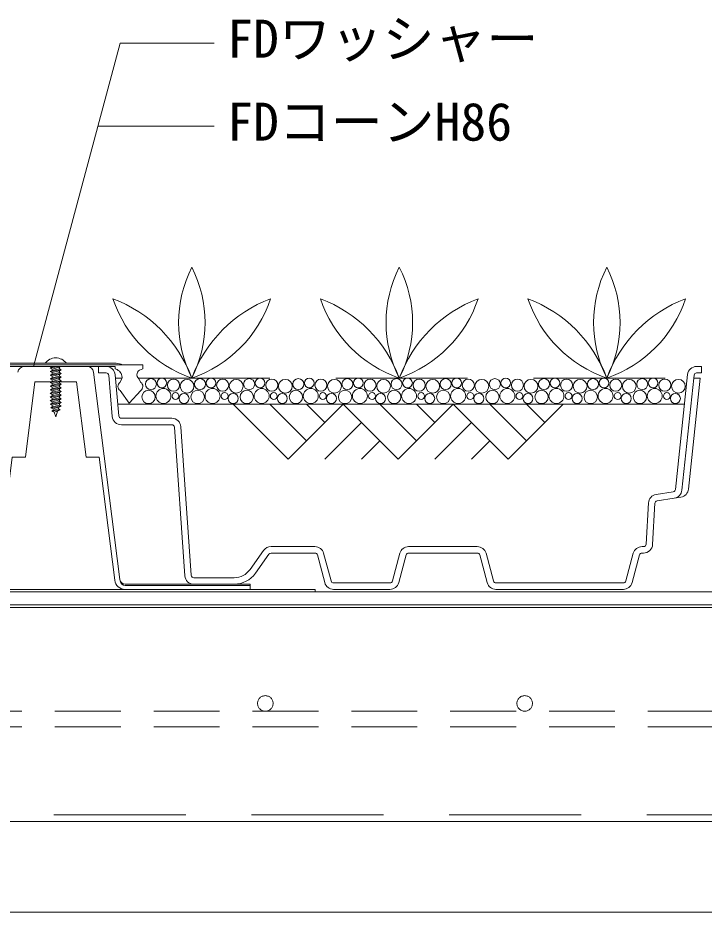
# Model space of a CAD drawing. Units: millimetres, scale not verified. Extents: x -1485 to 1485, y -1050 to 1050.
# Drawn here: x 99.1 to 363.6, y -351.7 to -6.8 of the extents above; entities that cross this region are included whole.
import ezdxf
from ezdxf.enums import TextEntityAlignment as Align

# ---------------------------------------------------------------- set-up
doc = ezdxf.new("R2010")
doc.units = ezdxf.units.MM
doc.header["$LTSCALE"] = 4
doc.linetypes.add('USER1', pattern=[19.05, 12.7, -6.35])
doc.linetypes.add('USER2', pattern=[9.525, 6.35, -3.175])
for name, color, linetype, lineweight in [('0-4_KUTAI', 3, 'Continuous', 18), ('0-5_BOUSUI', 1, 'Continuous', 18), ('0-7_dannnetu', 6, 'Continuous', 18), ('0-8_KANAMONO', 4, 'Continuous', 18), ('0-A_tensen', 7, 'USER2', 18), ('0-C_MOJI', 7, 'Continuous', 18), ('0-D_ecom', 7, 'Continuous', 18), ('0-E_GREEN', 3, 'Continuous', 18), ('0-F_bousui2', 7, 'USER1', 18), ('1-0_FD-L', 4, 'Continuous', 18)]:
    doc.layers.add(name, color=color, linetype=linetype, lineweight=lineweight)
doc.styles.add('ＭＳ ゴシック', font='')
doc.styles.get('ＭＳ ゴシック').set_extended_font_data('MS Gothic')

msp = doc.modelspace()

# ---------------------------------------------------------------- linework, layer by layer
at = {"layer": '0-4_KUTAI'}
msp.add_line((862.638, -234.205), (-748.862, -234.205), dxfattribs=at)
at = {"layer": '0-5_BOUSUI'}
msp.add_line((-725.222, -351.705), (862.638, -351.705), dxfattribs=at)
msp.add_lwpolyline([(13.638, -227.205), (213.638, -227.205), (213.638, -228.205), (13.638, -228.205)], close=True, dxfattribs=at)
msp.add_lwpolyline([(862.638, -233.205), (-236.362, -233.205), (-236.362, -234.205)], dxfattribs=at)
at = {"layer": '0-7_dannnetu'}
msp.add_line((862.638, -316.705), (-725.222, -316.705), dxfattribs=at)
at = {"layer": '0-8_KANAMONO'}
for p, q in [((136.973, -140.005), (90.303, -140.005)), ((115.138, -141.205), (111.538, -141.805)), ((112.238, -141.401), (113.021, -141.205)), ((112.238, -141.401), (112.238, -141.205)), ((115.738, -142.505), (111.538, -143.205)), ((115.738, -143.905), (111.538, -144.605)), ((112.238, -142.209), (115.038, -141.509)), ((112.238, -142.801), (115.038, -142.101)), ((112.238, -143.609), (115.038, -142.909)), ((112.238, -144.201), (115.038, -143.501)), ((112.238, -145.009), (115.038, -144.309)), ((115.738, -145.305), (111.538, -146.005)), ((115.738, -146.705), (111.538, -147.405)), ((115.738, -148.105), (111.538, -148.805)), ((112.238, -145.601), (115.038, -144.901)), ((112.238, -146.409), (115.038, -145.709)), ((112.238, -147.001), (115.038, -146.301)), ((112.238, -147.809), (115.038, -147.109)), ((112.238, -148.401), (115.038, -147.701)), ((139.157, -145.959), (138.368, -147.351)), ((146.477, -147.351), (145.687, -145.959)), ((115.738, -149.505), (111.538, -150.205)), ((115.738, -150.905), (111.538, -151.605)), ((112.238, -149.209), (115.038, -148.509)), ((112.238, -149.801), (115.038, -149.101)), ((112.238, -150.609), (115.038, -149.909)), ((112.238, -151.201), (115.038, -150.501)), ((112.238, -152.009), (115.038, -151.309)), ((115.738, -152.305), (111.538, -153.005)), ((115.738, -153.705), (111.538, -154.405)), ((115.738, -155.105), (111.538, -155.805)), ((112.238, -152.601), (115.038, -151.901)), ((112.238, -153.409), (115.038, -152.709)), ((112.238, -154.001), (115.038, -153.301)), ((112.238, -154.809), (115.038, -154.109)), ((112.238, -155.401), (115.038, -154.701)), ((115.738, -156.505), (111.697, -157.178)), ((115.738, -156.505), (111.697, -157.178)), ((115.299, -157.978), (112.16, -158.501)), ((115.299, -157.978), (112.16, -158.501)), ((112.238, -156.209), (115.038, -155.509)), ((112.301, -156.785), (115.038, -156.101)), ((112.575, -157.568), (114.905, -156.986)), ((112.752, -158.072), (114.694, -157.586)), ((113.012, -158.815), (114.384, -158.472))]:
    msp.add_line(p, q, dxfattribs=at)
for points in [[(146.537, -142.447), (147.245, -142.105), (147.245, -140.605), (80.031, -140.605), (80.031, -142.105), (80.739, -142.447)], [(89.968, -142.447), (90.676, -142.105), (90.676, -141.205), (136.6, -141.205)], [(113.012, -158.815), (112.16, -158.501), (112.752, -158.072), (112.575, -157.568), (111.697, -157.178), (112.301, -156.785), (112.238, -156.605), (112.238, -156.209), (111.538, -155.805), (112.238, -155.401), (112.238, -154.809), (111.538, -154.405), (112.238, -154.001), (112.238, -153.409), (111.538, -153.005), (112.238, -152.601), (112.238, -152.009), (111.538, -151.605), (112.238, -151.201), (112.238, -150.609), (111.538, -150.205), (112.238, -149.801), (112.238, -149.209), (111.538, -148.805), (112.238, -148.401), (112.238, -147.809), (111.538, -147.405), (112.238, -147.001), (112.238, -146.409), (111.538, -146.005), (112.238, -145.601), (112.238, -145.009), (111.538, -144.605), (112.238, -144.201), (112.238, -143.609), (111.538, -143.205), (112.238, -142.801), (112.238, -142.209), (111.538, -141.805), (112.238, -141.401)], [(115.565, -141.205), (115.038, -141.509), (115.038, -142.101), (115.738, -142.505), (115.038, -142.909), (115.038, -143.501), (115.738, -143.905), (115.038, -144.309), (115.038, -144.901), (115.738, -145.305), (115.038, -145.709), (115.038, -146.301), (115.738, -146.705), (115.038, -147.109), (115.038, -147.701), (115.738, -148.105), (115.038, -148.509), (115.038, -149.101), (115.738, -149.505), (115.038, -149.909), (115.038, -150.501), (115.738, -150.905), (115.038, -151.309), (115.038, -151.901), (115.738, -152.305), (115.038, -152.709), (115.038, -153.301), (115.738, -153.705), (115.038, -154.109), (115.038, -154.701), (115.738, -155.105), (115.038, -155.509), (115.038, -156.101), (115.738, -156.505), (114.905, -156.986), (114.694, -157.586), (115.299, -157.978), (114.384, -158.472), (113.638, -160.605), (113.012, -158.815)], [(136.6, -141.205), (136.6, -142.105), (137.308, -142.447)], [(138.446, -150.519), (141.922, -155.405), (146.398, -150.519)]]:
    msp.add_lwpolyline(points, dxfattribs=at)
for centre, radius, start, end in [((113.638, -143.005), 5.1, 36.03188, 143.96812), ((136.973, -145.513), 5.508, 63.00853, 90), ((135.906, -145.428), 3.294, 350.73331, 64.81727), ((146.946, -144.405), 2, 101.81701, 230.98411), ((139.627, -148.905), 2, 129.0159, 233.82139), ((145.218, -148.905), 2, 306.17861, 50.9841)]:
    msp.add_arc(centre, radius, start, end, dxfattribs=at)
at = {"layer": '0-A_tensen'}
msp.add_line((862.638, -280.205), (-358.862, -280.205), dxfattribs=at)
msp.add_lwpolyline([(862.638, -274.205), (-358.862, -274.205), (-358.862, -280.205)], dxfattribs=at)
for centre in [(194.462, -271.205), (294.462, -271.205)]:
    msp.add_circle(centre, 3, dxfattribs=at)
at = {"layer": '0-C_MOJI'}
for p, q in [((105.113, -141.205), (138.524, -16.514)), ((138.524, -16.514), (174.737, -16.514)), ((129.95, -48.514), (174.737, -48.514))]:
    msp.add_line(p, q, dxfattribs=at)
at = {"layer": '0-D_ecom', "color": 150}
for p, q in [((125.736, -141.205), (101.54, -141.205)), ((138.415, -223.457), (128.216, -143.389)), ((138.479, -223.957), (138.415, -223.457)), ((188.638, -225.705), (140.463, -225.705))]:
    msp.add_line(p, q, dxfattribs=at)
at = {"layer": '0-D_ecom'}
for p, q in [((131.138, -141.205), (130.138, -141.205)), ((134.094, -144.619), (135.465, -160.506)), ((137.956, -160.291), (136.585, -144.404)), ((357.278, -144.336), (352.578, -188.676)), ((360.759, -143.705), (362.638, -143.705)), ((137.56, -155.705), (356.073, -155.705)), ((182.047, -155.705), (203.26, -176.918)), ((196.189, -155.705), (210.331, -169.847)), ((224.473, -155.705), (203.26, -176.918)), ((210.331, -155.705), (217.402, -162.776)), ((224.473, -155.705), (245.687, -176.918)), ((238.616, -155.705), (252.758, -169.847)), ((266.9, -155.705), (245.687, -176.918)), ((252.758, -155.705), (259.829, -162.776)), ((266.9, -155.705), (288.113, -176.918)), ((281.042, -155.705), (295.184, -169.847)), ((309.326, -155.705), (288.113, -176.918)), ((295.184, -155.705), (302.255, -162.776)), ((158.405, -161.205), (138.952, -161.205)), ((159.403, -164.635), (163.41, -221.949)), ((231.544, -162.776), (217.402, -176.918)), ((273.971, -162.776), (259.829, -176.918)), ((238.615, -169.847), (231.544, -176.918)), ((281.042, -169.847), (273.971, -176.918)), ((351.74, -189.558), (345.144, -190.6)), ((345.535, -193.069), (352.13, -192.027)), ((352.13, -192.027), (354.687, -191.624)), ((342.196, -193.858), (341.291, -209.762)), ((343.786, -209.904), (344.692, -194)), ((193.799, -212.182), (188.587, -219.54)), ((190.627, -220.985), (195.839, -213.627)), ((213.571, -210.705), (196.655, -210.705)), ((196.655, -213.205), (213.571, -213.205)), ((219.809, -223.964), (216.951, -213.299)), ((246.325, -213.299), (243.467, -223.964)), ((276.171, -210.705), (249.705, -210.705)), ((249.705, -213.205), (276.171, -213.205)), ((282.409, -223.964), (279.551, -213.299)), ((336.325, -213.299), (333.467, -223.964)), ((340.292, -210.705), (339.705, -210.705)), ((339.705, -213.205), (340.292, -213.205)), ((214.537, -213.946), (217.394, -224.611)), ((245.882, -224.611), (248.739, -213.946)), ((277.137, -213.946), (279.994, -224.611)), ((335.882, -224.611), (338.739, -213.946)), ((182.467, -222.705), (166.902, -222.705)), ((166.902, -225.205), (182.467, -225.205)), ((242.501, -224.705), (220.775, -224.705)), ((220.775, -227.205), (242.501, -227.205)), ((332.501, -224.705), (283.375, -224.705)), ((283.375, -227.205), (332.501, -227.205))]:
    msp.add_line(p, q, dxfattribs=at)
at = {"layer": '0-D_ecom', "color": 3, "linetype": 'USER1'}
for p, q in [((136.697, -145.705), (139.189, -145.705)), ((145.427, -145.705), (359.647, -145.705))]:
    msp.add_line(p, q, dxfattribs=at)
at = {"layer": '0-D_ecom'}
for points in [[(133.098, -141.205), (130.138, -141.205), (130.138, -143.705), (133.098, -143.705)], [(362.638, -143.705), (362.638, -141.205), (360.759, -141.205)], [(355.064, -188.939), (359.647, -145.705), (359.764, -144.599)], [(357.621, -188.535), (362.161, -145.705), (359.647, -145.705)], [(138.952, -163.705), (147.385, -163.705), (158.405, -163.705)], [(165.904, -221.774), (163.067, -181.205), (161.896, -164.461)]]:
    msp.add_lwpolyline(points, dxfattribs=at)
at = {"layer": '0-D_ecom', "color": 150}
for points in [[(90.845, -223.71), (96.896, -176.205), (101.936, -176.205), (105.63, -147.205), (111.884, -147.205)], [(115.038, -147.205), (121.646, -147.205), (125.34, -176.205), (130.38, -176.205), (136.431, -223.71)], [(140.399, -227.205), (188.638, -227.205), (188.638, -225.205), (140.399, -225.205)]]:
    msp.add_lwpolyline(points, dxfattribs=at)
at = {"layer": '0-D_ecom'}
for centre, radius in [((150.346, -148.036), 2.127), ((154.565, -147.597), 1.865), ((159.07, -148.437), 2.322), ((164.293, -148.848), 2.658), ((169.289, -148.036), 2.127), ((173.508, -147.597), 1.865), ((178.013, -148.437), 2.322), ((183.236, -148.848), 2.658), ((188.231, -148.036), 2.127), ((192.451, -147.597), 1.865), ((196.955, -148.437), 2.322), ((202.178, -148.848), 2.658), ((207.174, -148.036), 2.127), ((211.393, -147.597), 1.865), ((215.898, -148.437), 2.322), ((221.121, -148.848), 2.658), ((226.117, -148.036), 2.127), ((230.336, -147.597), 1.865), ((234.841, -148.437), 2.322), ((240.064, -148.848), 2.658), ((245.06, -148.036), 2.127), ((249.279, -147.597), 1.865), ((253.784, -148.437), 2.322), ((259.007, -148.848), 2.658), ((264.002, -148.036), 2.127), ((268.222, -147.597), 1.865), ((272.726, -148.437), 2.322), ((277.949, -148.848), 2.658), ((282.945, -148.036), 2.127), ((287.164, -147.597), 1.865), ((291.669, -148.437), 2.322), ((296.892, -148.848), 2.658), ((301.888, -148.036), 2.127), ((306.107, -147.597), 1.865), ((310.612, -148.437), 2.322), ((315.835, -148.848), 2.658), ((320.831, -148.036), 2.127), ((325.05, -147.597), 1.865), ((329.555, -148.437), 2.322), ((334.778, -148.848), 2.658), ((339.773, -148.036), 2.127), ((343.993, -147.597), 1.865), ((348.497, -148.437), 2.322), ((353.72, -148.848), 2.658), ((149.43, -152.979), 2.579), ((155.166, -152.619), 2.903), ((159.83, -152.637), 1.311), ((163.121, -153.579), 1.925), ((168.373, -152.979), 2.579), ((174.109, -152.619), 2.903), ((178.773, -152.637), 1.311), ((182.063, -153.579), 1.925), ((187.316, -152.979), 2.579), ((193.052, -152.619), 2.903), ((197.715, -152.637), 1.311), ((201.006, -153.579), 1.925), ((206.259, -152.979), 2.579), ((211.995, -152.619), 2.903), ((216.658, -152.637), 1.311), ((219.949, -153.579), 1.925), ((225.201, -152.979), 2.579), ((230.937, -152.619), 2.903), ((235.601, -152.637), 1.311), ((238.892, -153.579), 1.925), ((244.144, -152.979), 2.579), ((249.88, -152.619), 2.903), ((254.544, -152.637), 1.311), ((257.834, -153.579), 1.925), ((263.087, -152.979), 2.579), ((268.823, -152.619), 2.903), ((273.486, -152.637), 1.311), ((276.777, -153.579), 1.925), ((282.03, -152.979), 2.579), ((287.766, -152.619), 2.903), ((292.429, -152.637), 1.311), ((295.72, -153.579), 1.925), ((300.972, -152.979), 2.579), ((306.708, -152.619), 2.903), ((311.372, -152.637), 1.311), ((314.663, -153.579), 1.925), ((319.915, -152.979), 2.579), ((325.651, -152.619), 2.903), ((330.315, -152.637), 1.311), ((333.605, -153.579), 1.925), ((338.858, -152.979), 2.579), ((344.594, -152.619), 2.903), ((349.257, -152.637), 1.311), ((352.548, -153.579), 1.925)]:
    msp.add_circle(centre, radius, dxfattribs=at)
at = {"layer": '0-D_ecom', "color": 150}
for centre, radius, start, end in [((101.54, -143.705), 2.5, 90, 172.7407), ((125.736, -143.705), 2.5, 7.2593, 90), ((140.399, -223.205), 4, 187.2593, 270), ((140.399, -223.205), 2, 187.2593, 270), ((140.463, -223.705), 2, 187.2593, 270)]:
    msp.add_arc(centre, radius, start, end, dxfattribs=at)
at = {"layer": '0-D_ecom'}
for centre, radius, start, end in [((133.098, -144.705), 3.5, 4.93185, 90), ((360.759, -144.705), 3.5, 90, 173.94924), ((133.098, -144.705), 1, 4.93181, 90), ((360.759, -144.705), 1, 90, 173.94942), ((138.952, -160.205), 3.5, 184.93181, 270), ((138.952, -160.205), 1, 184.93185, 270), ((158.405, -164.705), 3.5, 4.00001, 90), ((158.405, -164.705), 1, 4, 90), ((351.584, -188.57), 1, 278.97689, 353.94924), ((351.584, -188.57), 3.5, 278.97687, 353.94924), ((354.14, -188.166), 3.5, 278.97687, 353.94924), ((345.691, -194.057), 3.5, 98.97689, 176.74065), ((345.691, -194.057), 1, 98.97687, 176.74065), ((340.292, -209.705), 1, 270, 356.74065), ((340.292, -209.705), 3.5, 270, 356.74065), ((196.655, -214.205), 3.5, 90, 144.68874), ((196.655, -214.205), 1, 90, 144.68879), ((213.571, -214.205), 3.5, 15.00004, 90), ((213.571, -214.205), 1, 14.99997, 90), ((249.705, -214.205), 3.5, 90, 164.99996), ((249.705, -214.205), 1, 90, 165.00003), ((276.171, -214.205), 3.5, 15.00004, 90), ((276.171, -214.205), 1, 14.99997, 90), ((339.705, -214.205), 3.5, 90, 164.99996), ((339.705, -214.205), 1, 90, 165.00003), ((182.467, -215.205), 7.5, 270, 324.68874), ((166.902, -221.705), 3.5, 184, 270), ((166.902, -221.705), 1, 183.99999, 270), ((182.467, -215.205), 10, 270, 324.68879), ((220.775, -223.705), 1, 195.00004, 270), ((242.501, -223.705), 1, 270, 344.99996), ((283.375, -223.705), 1, 195.00004, 270), ((332.501, -223.705), 1, 270, 344.99996), ((220.775, -223.705), 3.5, 194.99997, 270), ((242.501, -223.705), 3.5, 270, 345.00003), ((283.375, -223.705), 3.5, 194.99997, 270), ((332.501, -223.705), 3.5, 270, 345.00003)]:
    msp.add_arc(centre, radius, start, end, dxfattribs=at)
at = {"layer": '0-E_GREEN'}
for centre, radius, start, end in [((208.33, -124.312), 47.326, 153.12829, 206.87401), ((123.9, -124.312), 47.326, 333.12599, 26.87171), ((288.33, -124.312), 47.326, 153.12829, 206.87401), ((203.9, -124.312), 47.326, 333.12599, 26.87171), ((368.33, -124.312), 47.326, 153.12829, 206.87401), ((283.9, -124.312), 47.326, 333.12599, 26.87171), ((117.42, -163.681), 51.907, 20.26163, 69.3585), ((181.863, -99.664), 48.659, 198.50209, 251.11695), ((214.81, -163.681), 51.907, 110.6415, 159.73837), ((150.367, -99.664), 48.659, 288.88305, 341.49791), ((197.42, -163.681), 51.907, 20.26163, 69.3585), ((261.863, -99.664), 48.659, 198.50209, 251.11695), ((294.81, -163.681), 51.907, 110.6415, 159.73837), ((230.367, -99.664), 48.659, 288.88305, 341.49791), ((277.42, -163.681), 51.907, 20.26163, 69.3585), ((341.863, -99.664), 48.659, 198.50209, 251.11695), ((374.81, -163.681), 51.907, 110.6415, 159.73837), ((310.367, -99.664), 48.659, 288.88305, 341.49791)]:
    msp.add_arc(centre, radius, start, end, dxfattribs=at)
at = {"layer": '0-F_bousui2'}
msp.add_line((-725.222, -314.205), (862.638, -314.205), dxfattribs=at)
at = {"layer": '1-0_FD-L'}
msp.add_lwpolyline([(-236.362, -233.205), (-236.362, -228.205), (862.638, -228.205)], dxfattribs=at)

# ---------------------------------------------------------------- texts
at = {"layer": '0-C_MOJI', "style": 'ＭＳ ゴシック'}
for s, p in [('FDワッシャー', (179.737, -26.514)), ('FDコーンH86', (179.737, -58.514))]:
    msp.add_text(s, height=14.66, dxfattribs=at).set_placement(p, align=Align.BOTTOM_LEFT)

doc.saveas('drawing.dxf')
